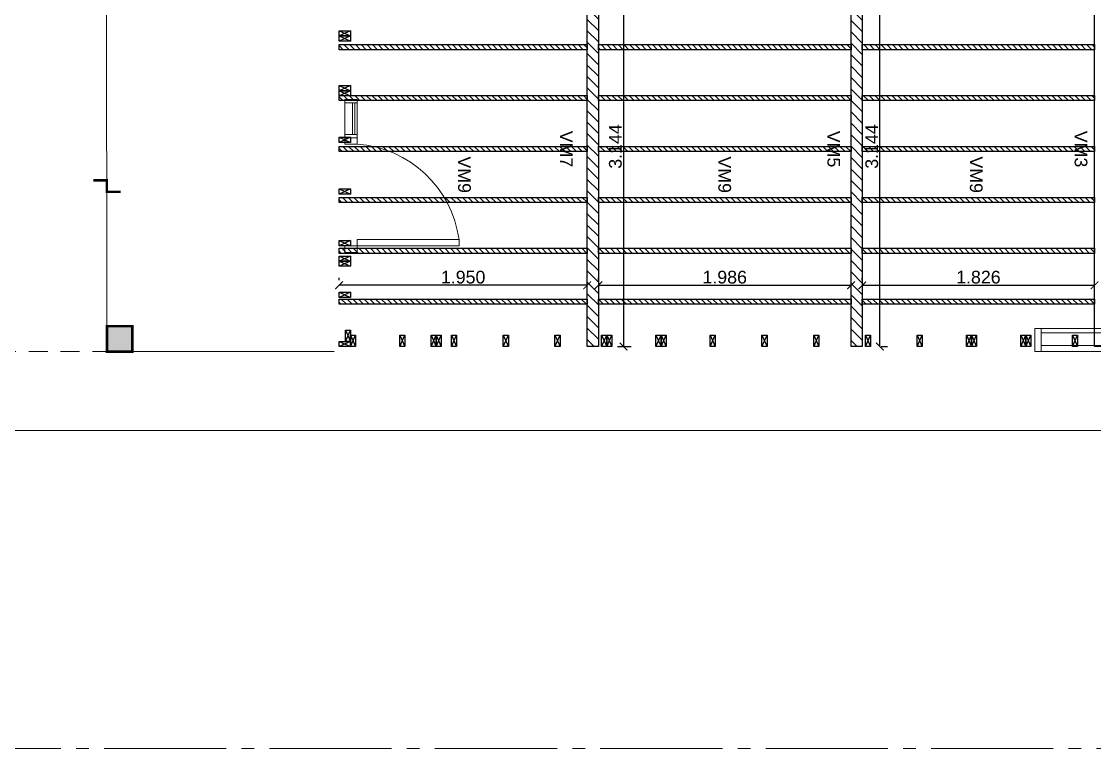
# Model space of a CAD drawing. Header units: millimetres. Extents: x 2924 to 6397, y 1555 to 1704.
# Drawn here: x 3217.87 to 3226.31, y 1555.58 to 1561.3 of the extents above; entities that cross this region are included whole.
import ezdxf

# ---------------------------------------------------------------- set-up
doc = ezdxf.new("R2010")
doc.units = ezdxf.units.MM
doc.header["$PDMODE"] = 35
for name, pattern in [('ACAD_ISO04W100', [30, 24, -3, 0, -3]), ('CONTINUA', [200, 100, 100]), ('DASHED', [0.75, 0.5, -0.25])]:
    doc.linetypes.add(name, pattern=pattern)
doc.layers.get('Defpoints').update_dxf_attribs({"color": 230})
for name, color, linetype in [('EJES', 8, 'Continuous'), ('P0- COLUMNAS HºAº', 7, 'Continuous'), ('P0-CARPINTERIAS', 7, 'Continuous'), ('P0-PANEL', 7, 'Continuous'), ('P0-PROYECCION', 7, 'Continuous'), ('P0-SOLADOS', 7, 'Continuous'), ('PT-MUROS', 7, 'Continuous')]:
    doc.layers.add(name, color=color, linetype=linetype)
doc.styles.add('Arial10', font='arial.ttf', dxfattribs={"height": 0.1})
doc.styles.get("Standard").update_dxf_attribs({"font": 'arial.ttf'})
doc.dimstyles.new('COTA-1-50', dxfattribs={"dimtxt": 0.1, "dimasz": 0.06, "dimexe": 0.06, "dimexo": 0.15, "dimgap": 0.0125, "dimtad": 1, "dimzin": 0, "dimdsep": 46, "dimtxsty": 'Arial10', "dimblk1": 'ARCHTICK', "dimblk2": 'ARCHTICK', "dimsah": 1, "dimcen": 0.09, "dimclrd": 7, "dimclre": 7, "dimclrt": 7, "dimazin": 0, "dimtfac": 1, "dimtofl": 0, "dimtmove": 2, "dimatfit": 3, "dimldrblk": 'ARCHTICK', "dimfxl": 1, "dimtolj": 1, "dimtzin": 0, "dimarcsym": 0})
pattern_1 = [(315, (1600.02386, 4649.00571), (0.0449012806, 0.0449012806), [])]

# ---------------------------------------------------------------- blocks, each defined once
blk = doc.blocks.new('A$Ce0bfc8d9')
at = {"color": 0, "const_width": 0.0003}
blk.add_lwpolyline([(0.09, 0), (0, 0), (0, 2.44), (0.09, 2.44)], close=True, dxfattribs=at)
at = {"color": 0}
for points in [[(0, 2.4), (0, 2.44), (0.09, 2.44), (0.09, 2.4), (0, 2.4), (0.09, 2.44), (0.09, 2.4), (0, 2.44)], [(0, 2.0133), (0, 2.0533), (0.09, 2.0533), (0.09, 2.0133), (0, 2.0133), (0.09, 2.0533), (0.09, 2.0133), (0, 2.0533)], [(0, 1.9733), (0, 2.0133), (0.09, 2.0133), (0.09, 1.9733), (0, 1.9733), (0.09, 2.0133), (0.09, 1.9733), (0, 2.0133)], [(0, 0.6733), (0, 0.7133), (0.09, 0.7133), (0.09, 0.6733), (0, 0.6733), (0.09, 0.7133), (0.09, 0.6733), (0, 0.7133)], [(0, 0.6333), (0, 0.6733), (0.09, 0.6733), (0.09, 0.6333), (0, 0.6333), (0.09, 0.6733), (0.09, 0.6333), (0, 0.6733)], [(0, 0.3867), (0, 0.4267), (0.09, 0.4267), (0.09, 0.3867), (0, 0.3867), (0.09, 0.4267), (0.09, 0.3867), (0, 0.4267)], [(0, 0), (0, 0.04), (0.09, 0.04), (0.09, 0), (0, 0), (0.09, 0.04), (0.09, 0), (0, 0.04)]]:
    blk.add_lwpolyline(points, dxfattribs=at)
at = {"color": 8}
for points in [[(0, 1.6067), (0, 1.6467), (0.09, 1.6467), (0.09, 1.6067), (0, 1.6067), (0.09, 1.6467), (0.09, 1.6067), (0, 1.6467)], [(0, 1.2), (0, 1.24), (0.09, 1.24), (0.09, 1.2), (0, 1.2), (0.09, 1.24), (0.09, 1.2), (0, 1.24)], [(0, 0.7933), (0, 0.8333), (0.09, 0.8333), (0.09, 0.7933), (0, 0.7933), (0.09, 0.8333), (0.09, 0.7933), (0, 0.8333)]]:
    blk.add_lwpolyline(points, dxfattribs=at)
blk = doc.blocks.new('A$Ce87a268d')
at = {"color": 0, "const_width": 0.0003}
blk.add_lwpolyline([(0.09, 0), (0, 0), (0, 2.44), (0.09, 2.44)], close=True, dxfattribs=at)
at = {"color": 0}
for points in [[(0, 2.4), (0, 2.44), (0.09, 2.44), (0.09, 2.4), (0, 2.4), (0.09, 2.44), (0.09, 2.4), (0, 2.44)], [(0, 2.0133), (0, 2.0533), (0.09, 2.0533), (0.09, 2.0133), (0, 2.0133), (0.09, 2.0533), (0.09, 2.0133), (0, 2.0533)], [(0, 1.6067), (0, 1.6467), (0.09, 1.6467), (0.09, 1.6067), (0, 1.6067), (0.09, 1.6467), (0.09, 1.6067), (0, 1.6467)], [(0, 1.2), (0, 1.24), (0.09, 1.24), (0.09, 1.2), (0, 1.2), (0.09, 1.24), (0.09, 1.2), (0, 1.24)], [(0, 0.7933), (0, 0.8333), (0.09, 0.8333), (0.09, 0.7933), (0, 0.7933), (0.09, 0.8333), (0.09, 0.7933), (0, 0.8333)], [(0, 0.3867), (0, 0.4267), (0.09, 0.4267), (0.09, 0.3867), (0, 0.3867), (0.09, 0.4267), (0.09, 0.3867), (0, 0.4267)], [(0, 0), (0, 0.04), (0.09, 0.04), (0.09, 0), (0, 0), (0.09, 0.04), (0.09, 0), (0, 0.04)]]:
    blk.add_lwpolyline(points, dxfattribs=at)
blk = doc.blocks.new('A$Cebfddf67')
at = {"color": 0, "const_width": 0.0003}
blk.add_lwpolyline([(0.09, 0), (0, 0), (0, 2.44), (0.09, 2.44)], close=True, dxfattribs=at)
at = {"color": 0}
for points in [[(0, 2.4), (0, 2.44), (0.09, 2.44), (0.09, 2.4), (0, 2.4), (0.09, 2.44), (0.09, 2.4), (0, 2.44)], [(0, 2.0133), (0, 2.0533), (0.09, 2.0533), (0.09, 2.0133), (0, 2.0133), (0.09, 2.0533), (0.09, 2.0133), (0, 2.0533)], [(0, 1.7667), (0, 1.8067), (0.09, 1.8067), (0.09, 1.7667), (0, 1.7667), (0.09, 1.8067), (0.09, 1.7667), (0, 1.8067)], [(0, 1.7267), (0, 1.7667), (0.09, 1.7667), (0.09, 1.7267), (0, 1.7267), (0.09, 1.7667), (0.09, 1.7267), (0, 1.7667)], [(0, 0.4267), (0, 0.4667), (0.09, 0.4667), (0.09, 0.4267), (0, 0.4267), (0.09, 0.4667), (0.09, 0.4267), (0, 0.4667)], [(0, 0.3867), (0, 0.4267), (0.09, 0.4267), (0.09, 0.3867), (0, 0.3867), (0.09, 0.4267), (0.09, 0.3867), (0, 0.4267)], [(0, 0), (0, 0.04), (0.09, 0.04), (0.09, 0), (0, 0), (0.09, 0.04), (0.09, 0), (0, 0.04)]]:
    blk.add_lwpolyline(points, dxfattribs=at)
at = {"color": 8}
for points in [[(0, 1.6067), (0, 1.6467), (0.09, 1.6467), (0.09, 1.6067), (0, 1.6067), (0.09, 1.6467), (0.09, 1.6067), (0, 1.6467)], [(0, 1.2), (0, 1.24), (0.09, 1.24), (0.09, 1.2), (0, 1.2), (0.09, 1.24), (0.09, 1.2), (0, 1.24)], [(0, 0.7933), (0, 0.8333), (0.09, 0.8333), (0.09, 0.7933), (0, 0.7933), (0.09, 0.8333), (0.09, 0.7933), (0, 0.8333)]]:
    blk.add_lwpolyline(points, dxfattribs=at)
blk = doc.blocks.new('A$C7a4a4ba2')
at = {"color": 0, "const_width": 0.0003}
blk.add_lwpolyline([(-0.004, 0.09), (2.436, 0.09), (2.436, 0), (-0.004, 0)], close=True, dxfattribs=at)
at = {"color": 0}
for points in [[(-0.004, 0.09), (0.036, 0.09), (0.036, 0), (-0.004, 0), (-0.004, 0.09), (0.036, 0), (-0.004, 0), (0.036, 0.09)], [(0.386, 0.09), (0.426, 0.09), (0.426, 0), (0.386, 0), (0.386, 0.09), (0.426, 0), (0.386, 0), (0.426, 0.09)], [(0.426, 0.09), (0.466, 0.09), (0.466, 0), (0.426, 0), (0.426, 0.09), (0.466, 0), (0.426, 0), (0.466, 0.09)], [(1.7253, 0.09), (1.7653, 0.09), (1.7653, 0), (1.7253, 0), (1.7253, 0.09), (1.7653, 0), (1.7253, 0), (1.7653, 0.09)], [(1.7653, 0.09), (1.8053, 0.09), (1.8053, 0), (1.7653, 0), (1.7653, 0.09), (1.8053, 0), (1.7653, 0), (1.8053, 0.09)], [(2.01, 0.09), (2.05, 0.09), (2.05, 0), (2.01, 0), (2.01, 0.09), (2.05, 0), (2.01, 0), (2.05, 0.09)], [(2.306, 0.05), (2.306, 0.09), (2.396, 0.09), (2.396, 0.05), (2.306, 0.05), (2.396, 0.09), (2.396, 0.05), (2.306, 0.09)], [(2.396, 0.09), (2.436, 0.09), (2.436, 0), (2.396, 0), (2.396, 0.09), (2.436, 0), (2.396, 0), (2.436, 0.09)]]:
    blk.add_lwpolyline(points, dxfattribs=at)
at = {"color": 8}
for points in [[(0.792, 0.09), (0.832, 0.09), (0.832, 0), (0.792, 0), (0.792, 0.09), (0.832, 0), (0.792, 0), (0.832, 0.09)], [(1.198, 0.09), (1.238, 0.09), (1.238, 0), (1.198, 0), (1.198, 0.09), (1.238, 0), (1.198, 0), (1.238, 0.09)], [(1.604, 0.09), (1.644, 0.09), (1.644, 0), (1.604, 0), (1.604, 0.09), (1.644, 0), (1.604, 0), (1.644, 0.09)]]:
    blk.add_lwpolyline(points, dxfattribs=at)
blk = doc.blocks.new('A$C5d8a38c0')
at = {"color": 0, "const_width": 0.0003}
blk.add_lwpolyline([(0, 0.0904), (0.71, 0.0904), (0.71, 0.0004), (0, 0.0004)], close=True, dxfattribs=at)
at = {"color": 0}
for points in [[(0, 0.0904), (0.04, 0.0904), (0.04, 0.0004), (0, 0.0004), (0, 0.0904), (0.04, 0.0004), (0, 0.0004), (0.04, 0.0904)], [(0.284, 0.0904), (0.324, 0.0904), (0.324, 0.0004), (0.284, 0.0004), (0.284, 0.0904), (0.324, 0.0004), (0.284, 0.0004), (0.324, 0.0904)], [(0.67, 0.0904), (0.71, 0.0904), (0.71, 0.0004), (0.67, 0.0004), (0.67, 0.0904), (0.71, 0.0004), (0.67, 0.0004), (0.71, 0.0904)]]:
    blk.add_lwpolyline(points, dxfattribs=at)
blk = doc.blocks.new('_ARCHTICK')
at = {"color": 0, "linetype": 'ByBlock', "const_width": 0.15}
blk.add_lwpolyline([(-0.5, -0.5), (0.5, 0.5)], dxfattribs=at)
blk = doc.blocks.new('*D358')
at = {"layer": 'Defpoints', "color": 0, "transparency": 16777216}
for p in [(3222.4077, 1561.8852), (3222.4077, 1558.7412), (3222.6052, 1558.7412)]:
    blk.add_point(p, dxfattribs=at)
at = {"layer": 'PT-MUROS', "color": 7, "lineweight": -2, "transparency": 16777216}
for p, q in [((3222.5577, 1561.8852), (3222.6652, 1561.8852)), ((3222.6052, 1561.8852), (3222.6052, 1558.7412)), ((3222.5577, 1558.7412), (3222.6652, 1558.7412))]:
    blk.add_line(p, q, dxfattribs=at)
at = {"layer": 'PT-MUROS', "color": 7, "lineweight": -2, "transparency": 16777216, "xscale": 0.06, "yscale": 0.06, "zscale": 0.06}
for p, rotation in [((3222.6052, 1561.8852), 90), ((3222.6052, 1558.7412), 270)]:
    blk.add_blockref('_ARCHTICK', p, dxfattribs=dict(at, rotation=rotation))
at = {"layer": 'PT-MUROS', "color": 7, "transparency": 16777216, "insert": (3222.5416, 1560.3132), "char_height": 0.1, "attachment_point": 5, "rotation": 90, "style": 'Arial10'}
blk.add_mtext('\\A1;3.144', dxfattribs=at)
blk = doc.blocks.new('*D359')
at = {"layer": 'Defpoints', "color": 0, "transparency": 16777216}
for p in [(3220.37, 1559.2224), (3220.37, 1559.1131), (3222.3197, 1559.1131)]:
    blk.add_point(p, dxfattribs=at)
at = {"layer": 'PT-MUROS', "color": 7, "lineweight": -2, "transparency": 16777216}
for p, q in [((3220.37, 1559.2631), (3220.37, 1559.2824)), ((3222.3197, 1559.2631), (3222.3197, 1559.2824)), ((3222.3197, 1559.2224), (3220.37, 1559.2224))]:
    blk.add_line(p, q, dxfattribs=at)
at = {"layer": 'PT-MUROS', "color": 7, "lineweight": -2, "transparency": 16777216, "xscale": 0.06, "yscale": 0.06, "zscale": 0.06, "rotation": 180}
blk.add_blockref('_ARCHTICK', (3220.37, 1559.2224), dxfattribs=at)
at = {"layer": 'PT-MUROS', "color": 7, "lineweight": -2, "transparency": 16777216, "xscale": 0.06, "yscale": 0.06, "zscale": 0.06}
blk.add_blockref('_ARCHTICK', (3222.3197, 1559.2224), dxfattribs=at)
at = {"layer": 'PT-MUROS', "color": 7, "transparency": 16777216, "insert": (3221.3449, 1559.286), "char_height": 0.1, "attachment_point": 5, "style": 'Arial10'}
blk.add_mtext('\\A1;1.950', dxfattribs=at)
blk = doc.blocks.new('*D360')
at = {"layer": 'Defpoints', "color": 0, "transparency": 16777216}
for p in [(3224.3935, 1559.2224), (3222.4077, 1559.1132), (3224.3935, 1559.1132)]:
    blk.add_point(p, dxfattribs=at)
at = {"layer": 'PT-MUROS', "color": 7, "lineweight": -2, "transparency": 16777216}
for p, q in [((3222.4077, 1559.2632), (3222.4077, 1559.2824)), ((3224.3935, 1559.2632), (3224.3935, 1559.2824)), ((3222.4077, 1559.2224), (3224.3935, 1559.2224))]:
    blk.add_line(p, q, dxfattribs=at)
at = {"layer": 'PT-MUROS', "color": 7, "lineweight": -2, "transparency": 16777216, "xscale": 0.06, "yscale": 0.06, "zscale": 0.06, "rotation": 180}
blk.add_blockref('_ARCHTICK', (3222.4077, 1559.2224), dxfattribs=at)
at = {"layer": 'PT-MUROS', "color": 7, "lineweight": -2, "transparency": 16777216, "xscale": 0.06, "yscale": 0.06, "zscale": 0.06}
blk.add_blockref('_ARCHTICK', (3224.3935, 1559.2224), dxfattribs=at)
at = {"layer": 'PT-MUROS', "color": 7, "transparency": 16777216, "insert": (3223.4006, 1559.286), "char_height": 0.1, "attachment_point": 5, "style": 'Arial10'}
blk.add_mtext('\\A1;1.986', dxfattribs=at)
blk = doc.blocks.new('*D361')
at = {"layer": 'Defpoints', "color": 0, "transparency": 16777216}
for p in [(3226.3072, 1559.2224), (3224.4815, 1559.1132), (3226.3072, 1559.1132)]:
    blk.add_point(p, dxfattribs=at)
at = {"layer": 'PT-MUROS', "color": 7, "lineweight": -2, "transparency": 16777216}
for p, q in [((3224.4815, 1559.2632), (3224.4815, 1559.2824)), ((3226.3072, 1559.2632), (3226.3072, 1559.2824)), ((3224.4815, 1559.2224), (3226.3072, 1559.2224))]:
    blk.add_line(p, q, dxfattribs=at)
at = {"layer": 'PT-MUROS', "color": 7, "lineweight": -2, "transparency": 16777216, "xscale": 0.06, "yscale": 0.06, "zscale": 0.06, "rotation": 180}
blk.add_blockref('_ARCHTICK', (3224.4815, 1559.2224), dxfattribs=at)
at = {"layer": 'PT-MUROS', "color": 7, "lineweight": -2, "transparency": 16777216, "xscale": 0.06, "yscale": 0.06, "zscale": 0.06}
blk.add_blockref('_ARCHTICK', (3226.3072, 1559.2224), dxfattribs=at)
at = {"layer": 'PT-MUROS', "color": 7, "transparency": 16777216, "insert": (3225.3944, 1559.286), "char_height": 0.1, "attachment_point": 5, "style": 'Arial10'}
blk.add_mtext('\\A1;1.826', dxfattribs=at)
blk = doc.blocks.new('*D365')
at = {"layer": 'Defpoints', "color": 0, "transparency": 16777216}
for p in [(3224.4815, 1561.8852), (3224.6202, 1561.8852), (3224.4815, 1558.7413)]:
    blk.add_point(p, dxfattribs=at)
at = {"layer": 'PT-MUROS', "color": 7, "lineweight": -2, "transparency": 16777216}
for p, q in [((3224.6202, 1558.7413), (3224.6202, 1561.8852)), ((3224.6315, 1561.8852), (3224.6802, 1561.8852)), ((3224.6315, 1558.7413), (3224.6802, 1558.7413))]:
    blk.add_line(p, q, dxfattribs=at)
at = {"layer": 'PT-MUROS', "color": 7, "lineweight": -2, "transparency": 16777216, "xscale": 0.06, "yscale": 0.06, "zscale": 0.06}
for p, rotation in [((3224.6202, 1561.8852), 90), ((3224.6202, 1558.7413), 270)]:
    blk.add_blockref('_ARCHTICK', p, dxfattribs=dict(at, rotation=rotation))
at = {"layer": 'PT-MUROS', "color": 7, "transparency": 16777216, "insert": (3224.5566, 1560.3132), "char_height": 0.1, "attachment_point": 5, "rotation": 90, "style": 'Arial10'}
blk.add_mtext('\\A1;3.144', dxfattribs=at)

msp = doc.modelspace()

# ---------------------------------------------------------------- hatches: boundary and pattern name
at = {"layer": 'P0- COLUMNAS HºAº', "lineweight": 0}
h = msp.add_hatch(color=8, dxfattribs=at)
h.dxf.hatch_style = 1
h.paths.add_polyline_path([(3218.7455, 1558.9018), (3218.7455, 1558.7018), (3218.5455, 1558.7018), (3218.5455, 1558.9018)])
at = {"layer": 'PT-MUROS'}
h = msp.add_hatch(dxfattribs=at)
h.set_pattern_fill('ANSI31', color=4, scale=0.01, angle=-90)
h.set_pattern_definition([(315, (1600.023862, 4649.005712), (0.0224506403, 0.0224506403), [])])
h.paths.add_polyline_path([(3228.345, 1559.1132), (3228.345, 1559.0732), (3226.3952, 1559.0732), (3226.3952, 1559.1132)])
h.paths.add_polyline_path([(3228.345, 1559.5132), (3228.345, 1559.4732), (3226.3952, 1559.4732), (3226.3952, 1559.5132)])
h.paths.add_polyline_path([(3228.345, 1559.9132), (3228.345, 1559.8732), (3226.3952, 1559.8732), (3226.3952, 1559.9132)])
h.paths.add_polyline_path([(3228.345, 1560.3132), (3228.345, 1560.2732), (3226.3952, 1560.2732), (3226.3952, 1560.3132)])
h.paths.add_polyline_path([(3228.345, 1560.7132), (3228.345, 1560.6732), (3226.3952, 1560.6732), (3226.3952, 1560.7132)])
h.paths.add_polyline_path([(3228.345, 1561.1132), (3228.345, 1561.0732), (3226.3952, 1561.0732), (3226.3952, 1561.1132)])
h.paths.add_polyline_path([(3228.345, 1561.5132), (3228.345, 1561.4732), (3226.3952, 1561.4732), (3226.3952, 1561.5132)])
h.paths.add_polyline_path([(3228.345, 1563.6012), (3228.345, 1563.5612), (3226.3952, 1563.5612), (3226.3952, 1563.6012)])
h.paths.add_polyline_path([(3228.345, 1563.2012), (3228.345, 1563.1612), (3226.3952, 1563.1612), (3226.3952, 1563.2012)])
h.paths.add_polyline_path([(3228.345, 1562.8012), (3228.345, 1562.7612), (3226.3952, 1562.7612), (3226.3952, 1562.8012)])
h.paths.add_polyline_path([(3228.345, 1562.4012), (3228.345, 1562.3612), (3226.3952, 1562.3612), (3226.3952, 1562.4012)])
h.paths.add_polyline_path([(3228.345, 1565.2012), (3228.345, 1565.1612), (3226.3952, 1565.1612), (3226.3952, 1565.2012)])
h.paths.add_polyline_path([(3228.345, 1564.8012), (3228.345, 1564.7612), (3226.3952, 1564.7612), (3226.3952, 1564.8012)])
h.paths.add_polyline_path([(3228.345, 1564.4012), (3228.345, 1564.3612), (3226.3952, 1564.3612), (3226.3952, 1564.4012)])
h.paths.add_polyline_path([(3228.345, 1564.0012), (3228.345, 1563.9612), (3226.3952, 1563.9612), (3226.3952, 1564.0012)])
h.paths.add_polyline_path([(3228.345, 1565.4336), (3228.345, 1565.3936), (3226.3952, 1565.3936), (3226.3952, 1565.4336)])
h.paths.add_polyline_path([(3226.3072, 1564.8012), (3226.3072, 1564.7612), (3224.4815, 1564.7612), (3224.4815, 1564.8012)])
h.paths.add_polyline_path([(3226.3072, 1564.4012), (3226.3072, 1564.3612), (3224.4815, 1564.3612), (3224.4815, 1564.4012)])
h.paths.add_polyline_path([(3226.3072, 1564.0012), (3226.3072, 1563.9612), (3224.4815, 1563.9612), (3224.4815, 1564.0012)])
h.paths.add_polyline_path([(3226.3072, 1563.6012), (3226.3072, 1563.5612), (3224.4815, 1563.5612), (3224.4815, 1563.6012)])
h.paths.add_polyline_path([(3226.3072, 1563.2012), (3226.3072, 1563.1612), (3224.4815, 1563.1612), (3224.4815, 1563.2012)])
h.paths.add_polyline_path([(3226.3072, 1562.8012), (3226.3072, 1562.7612), (3224.4815, 1562.7612), (3224.4815, 1562.8012)])
h.paths.add_polyline_path([(3226.3072, 1562.4012), (3226.3072, 1562.3612), (3224.4815, 1562.3612), (3224.4815, 1562.4012)])
h.paths.add_polyline_path([(3226.3072, 1565.4336), (3226.3072, 1565.3936), (3224.4815, 1565.3936), (3224.4815, 1565.4336)])
h.paths.add_polyline_path([(3226.3072, 1565.2012), (3226.3072, 1565.1612), (3224.4815, 1565.1612), (3224.4815, 1565.2012)])
h.paths.add_polyline_path([(3224.3935, 1563.6012), (3224.3935, 1563.5612), (3222.4077, 1563.5612), (3222.4077, 1563.6012)])
h.paths.add_polyline_path([(3224.3935, 1563.2012), (3224.3935, 1563.1612), (3222.4077, 1563.1612), (3222.4077, 1563.2012)])
h.paths.add_polyline_path([(3224.3935, 1562.8012), (3224.3935, 1562.7612), (3222.4077, 1562.7612), (3222.4077, 1562.8012)])
h.paths.add_polyline_path([(3224.3935, 1562.4012), (3224.3935, 1562.3612), (3222.4077, 1562.3612), (3222.4077, 1562.4012)])
h.paths.add_polyline_path([(3224.3935, 1564.4012), (3224.3935, 1564.3612), (3222.2, 1564.3612), (3222.2, 1564.4012)])
h.paths.add_polyline_path([(3224.3935, 1564.0012), (3224.3935, 1563.9612), (3222.2, 1563.9612), (3222.2, 1564.0012)])
h.paths.add_polyline_path([(3224.3935, 1565.4336), (3224.3935, 1565.3936), (3222.2, 1565.3935), (3222.2, 1565.4335)])
h.paths.add_polyline_path([(3224.3935, 1565.2012), (3224.3935, 1565.1612), (3222.2, 1565.1612), (3222.2, 1565.2012)])
h.paths.add_polyline_path([(3224.3935, 1564.8012), (3224.3935, 1564.7612), (3222.2, 1564.7612), (3222.2, 1564.8012)])
h.paths.add_polyline_path([(3222.3197, 1562.4011), (3222.3197, 1562.3611), (3221.1755, 1562.3611), (3221.1755, 1562.4011)])
h.paths.add_polyline_path([(3222.3197, 1563.6011), (3222.3197, 1563.5611), (3221.1755, 1563.5611), (3221.1755, 1563.6011)])
h.paths.add_polyline_path([(3222.3197, 1563.2011), (3222.3197, 1563.1611), (3221.1755, 1563.1611), (3221.1755, 1563.2011)])
h.paths.add_polyline_path([(3222.3197, 1562.8011), (3222.3197, 1562.7611), (3221.1755, 1562.7611), (3221.1755, 1562.8011)])
h.paths.add_polyline_path([(3222.3197, 1563.7838), (3222.3197, 1563.7438), (3221.1755, 1563.7438), (3221.1755, 1563.7838)])
h.paths.add_polyline_path([(3222.3197, 1560.3131), (3222.3197, 1560.2731), (3220.37, 1560.2731), (3220.37, 1560.3131)])
h.paths.add_polyline_path([(3222.3197, 1560.7131), (3222.3197, 1560.6731), (3220.37, 1560.6731), (3220.37, 1560.7131)])
h.paths.add_polyline_path([(3222.3197, 1561.1131), (3222.3197, 1561.0731), (3220.37, 1561.0731), (3220.37, 1561.1131)])
h.paths.add_polyline_path([(3222.3197, 1561.5131), (3222.3197, 1561.4731), (3220.37, 1561.4731), (3220.37, 1561.5131)])
h.paths.add_polyline_path([(3222.3197, 1559.5131), (3222.3197, 1559.4731), (3220.37, 1559.4731), (3220.37, 1559.5131)])
h.paths.add_polyline_path([(3222.3197, 1559.9131), (3222.3197, 1559.8731), (3220.37, 1559.8731), (3220.37, 1559.9131)])
h.paths.add_polyline_path([(3222.3197, 1559.1131), (3222.3197, 1559.0731), (3220.37, 1559.0731), (3220.37, 1559.1131)])
h.paths.add_polyline_path([(3224.3935, 1559.1132), (3224.3935, 1559.0732), (3222.4077, 1559.0732), (3222.4077, 1559.1132)])
h.paths.add_polyline_path([(3224.3934, 1561.5132), (3224.3934, 1561.4732), (3222.4077, 1561.4732), (3222.4077, 1561.5132)])
h.paths.add_polyline_path([(3224.3935, 1561.1132), (3224.3935, 1561.0732), (3222.4077, 1561.0732), (3222.4077, 1561.1132)])
h.paths.add_polyline_path([(3224.3935, 1560.7132), (3224.3935, 1560.6732), (3222.4077, 1560.6732), (3222.4077, 1560.7132)])
h.paths.add_polyline_path([(3224.3935, 1560.3132), (3224.3935, 1560.2732), (3222.4077, 1560.2732), (3222.4077, 1560.3132)])
h.paths.add_polyline_path([(3224.3935, 1559.9132), (3224.3935, 1559.8732), (3222.4077, 1559.8732), (3222.4077, 1559.9132)])
h.paths.add_polyline_path([(3224.3935, 1559.5132), (3224.3935, 1559.4732), (3222.4077, 1559.4732), (3222.4077, 1559.5132)])
h.paths.add_polyline_path([(3226.3072, 1559.1132), (3226.3072, 1559.0732), (3224.4815, 1559.0732), (3224.4815, 1559.1132)])
h.paths.add_polyline_path([(3226.3072, 1561.5132), (3226.3072, 1561.4732), (3224.4815, 1561.4732), (3224.4815, 1561.5132)])
h.paths.add_polyline_path([(3226.3072, 1561.1132), (3226.3072, 1561.0732), (3224.4815, 1561.0732), (3224.4815, 1561.1132)])
h.paths.add_polyline_path([(3226.3072, 1560.7132), (3226.3072, 1560.6732), (3224.4815, 1560.6732), (3224.4815, 1560.7132)])
h.paths.add_polyline_path([(3226.3072, 1560.3132), (3226.3072, 1560.2732), (3224.4815, 1560.2732), (3224.4815, 1560.3132)])
h.paths.add_polyline_path([(3226.3072, 1559.9132), (3226.3072, 1559.8732), (3224.4815, 1559.8732), (3224.4815, 1559.9132)])
h.paths.add_polyline_path([(3226.3072, 1559.5132), (3226.3072, 1559.4732), (3224.4815, 1559.4732), (3224.4815, 1559.5132)])
h = msp.add_hatch(dxfattribs=at)
h.set_pattern_fill('ANSI31', color=3, scale=0.02, angle=-90)
h.set_pattern_definition(pattern_1)
h.paths.add_polyline_path([(3222.4077, 1561.8852), (3222.4077, 1558.7413), (3222.3197, 1558.7413), (3222.3197, 1561.8852)])
h = msp.add_hatch(dxfattribs=at)
h.set_pattern_fill('ANSI31', color=3, scale=0.02, angle=-90)
h.set_pattern_definition(pattern_1)
h.paths.add_polyline_path([(3224.4815, 1561.8852), (3224.4815, 1558.7413), (3224.3935, 1558.7413), (3224.3935, 1561.8852)])

# ---------------------------------------------------------------- linework, layer by layer
at = {"layer": 'EJES', "color": 8, "linetype": 'ACAD_ISO04W100', "lineweight": 0, "ltscale": 0.04}
msp.add_lwpolyline([(3244.183, 1555.5836), (3211.8517, 1555.5836)], dxfattribs=at)
at = {"layer": 'P0- COLUMNAS HºAº', "color": 8, "lineweight": 0, "const_width": 0.02}
msp.add_lwpolyline([(3218.7455, 1558.9018), (3218.7455, 1558.7018), (3218.5455, 1558.7018), (3218.5455, 1558.9018)], close=True, dxfattribs=at)
at = {"layer": 'P0-CARPINTERIAS', "color": 8, "linetype": 'CONTINUA', "lineweight": 0}
for points in [[(3220.4154, 1560.3813), (3220.4154, 1560.6813), (3220.5125, 1560.6813), (3220.5125, 1560.3813), (3220.4154, 1560.3813), (3220.4154, 1560.4063), (3220.5125, 1560.4063), (3220.5125, 1560.6563), (3220.4154, 1560.6563), (3220.4761, 1560.6563), (3220.4761, 1560.4063), (3220.4939, 1560.4063), (3220.4939, 1560.6563)], [(3225.8367, 1558.7019), (3227.0367, 1558.7019), (3227.0367, 1558.8839), (3225.8367, 1558.8839), (3225.8367, 1558.7019), (3225.8867, 1558.7019), (3225.8867, 1558.8839), (3226.9867, 1558.8839), (3226.9867, 1558.7019), (3226.9867, 1558.7499), (3225.8867, 1558.7499), (3225.8867, 1558.8499), (3226.9867, 1558.8499)]]:
    msp.add_lwpolyline(points, dxfattribs=at)
msp.add_lwpolyline([(3221.3125, 1559.5811), (3221.3125, 1559.5313), (3220.4146, 1559.5313), (3220.4146, 1559.4813), (3220.5125, 1559.4813), (3220.5125, 1559.5813), (3221.3125, 1559.5811, 0.356492), (3220.5125, 1560.3313), (3220.4146, 1560.3313), (3220.4146, 1560.3813), (3220.5125, 1560.3813), (3220.5125, 1560.3313)], format="xyb", dxfattribs=at)
at = {"layer": 'P0-PROYECCION', "color": 8, "linetype": 'DASHED', "lineweight": 0, "ltscale": 0.3}
msp.add_lwpolyline([(3220.3305, 1558.7018), (3212.5455, 1558.7018), (3212.5455, 1558.7018), (3212.5455, 1565.434)], dxfattribs=at)
at = {"layer": 'P0-SOLADOS', "color": 8, "lineweight": 0}
for points in [[(3231.057, 1565.5835), (3231.2345, 1565.5836), (3231.2345, 1558.0828), (3214.1955, 1558.0828), (3214.1955, 1555.5836)], [(3220.3305, 1558.7018), (3218.5455, 1558.7018), (3218.5416, 1561.8496)]]:
    msp.add_lwpolyline(points, dxfattribs=at)
at = {"layer": 'P0-SOLADOS', "color": 8, "lineweight": 0, "const_width": 0.02}
msp.add_lwpolyline([(3218.4389, 1560.0476), (3218.5445, 1560.0476), (3218.5445, 1559.9565), (3218.6539, 1559.9565)], dxfattribs=at)
at = {"layer": 'PT-MUROS', "color": 3}
for points in [[(3222.4077, 1561.8852), (3222.4077, 1558.7413), (3222.3197, 1558.7413), (3222.3197, 1561.8852)], [(3224.4815, 1561.8852), (3224.4815, 1558.7413), (3224.3935, 1558.7413), (3224.3935, 1561.8852)], [(3226.3952, 1561.8852), (3226.3952, 1558.7413), (3226.3072, 1558.7413), (3226.3072, 1561.8852)]]:
    msp.add_lwpolyline(points, close=True, dxfattribs=at)
at = {"layer": 'PT-MUROS', "color": 4}
for points in [[(3222.3197, 1561.1131), (3222.3197, 1561.0731), (3220.37, 1561.0731), (3220.37, 1561.1131)], [(3224.3934, 1561.1132), (3224.3934, 1561.0732), (3222.4077, 1561.0732), (3222.4077, 1561.1132)], [(3226.3072, 1561.1132), (3226.3072, 1561.0732), (3224.4815, 1561.0732), (3224.4815, 1561.1132)], [(3222.3197, 1560.7131), (3222.3197, 1560.6731), (3220.37, 1560.6731), (3220.37, 1560.7131)], [(3224.3935, 1560.7132), (3224.3935, 1560.6732), (3222.4077, 1560.6732), (3222.4077, 1560.7132)], [(3226.3072, 1560.7132), (3226.3072, 1560.6732), (3224.4815, 1560.6732), (3224.4815, 1560.7132)], [(3222.3197, 1560.3131), (3222.3197, 1560.2731), (3220.37, 1560.2731), (3220.37, 1560.3131)], [(3224.3935, 1560.3132), (3224.3935, 1560.2732), (3222.4077, 1560.2732), (3222.4077, 1560.3132)], [(3226.3072, 1560.3132), (3226.3072, 1560.2732), (3224.4815, 1560.2732), (3224.4815, 1560.3132)], [(3222.3197, 1559.9131), (3222.3197, 1559.8731), (3220.37, 1559.8731), (3220.37, 1559.9131)], [(3224.3935, 1559.9132), (3224.3935, 1559.8732), (3222.4077, 1559.8732), (3222.4077, 1559.9132)], [(3226.3072, 1559.9132), (3226.3072, 1559.8732), (3224.4815, 1559.8732), (3224.4815, 1559.9132)], [(3222.3197, 1559.5131), (3222.3197, 1559.4731), (3220.37, 1559.4731), (3220.37, 1559.5131)], [(3224.3935, 1559.5132), (3224.3935, 1559.4732), (3222.4077, 1559.4732), (3222.4077, 1559.5132)], [(3226.3072, 1559.5132), (3226.3072, 1559.4732), (3224.4815, 1559.4732), (3224.4815, 1559.5132)], [(3222.3197, 1559.1131), (3222.3197, 1559.0731), (3220.37, 1559.0731), (3220.37, 1559.1131)], [(3224.3935, 1559.1132), (3224.3935, 1559.0732), (3222.4077, 1559.0732), (3222.4077, 1559.1132)], [(3226.3072, 1559.1132), (3226.3072, 1559.0732), (3224.4815, 1559.0732), (3224.4815, 1559.1132)]]:
    msp.add_lwpolyline(points, close=True, dxfattribs=at)

# ---------------------------------------------------------------- block references
at = {"layer": 'P0-PANEL', "color": 8, "lineweight": 0, "rotation": 270}
for name, p in [('A$C5d8a38c0', (3220.3696, 1561.8913)), ('A$C7a4a4ba2', (3220.37, 1561.1773)), ('A$Ce0bfc8d9', (3220.46, 1558.8313)), ('A$Ce87a268d', (3222.9, 1558.8313)), ('A$Cebfddf67', (3225.34, 1558.8313))]:
    msp.add_blockref(name, p, dxfattribs=at)

# ---------------------------------------------------------------- texts
at = {"layer": 'PT-MUROS', "color": 3, "char_height": 0.1, "attachment_point": 1, "rotation": 270}
for s, insert in [('VM7', (3222.2067, 1560.4366)), ('VM5', (3224.3078, 1560.4366)), ('VM3', (3226.2508, 1560.4366))]:
    msp.add_mtext_dynamic_manual_height_columns(s, width=0.668175, gutter_width=12.5, heights=[0], dxfattribs=dict(at, insert=insert))
at = {"layer": 'PT-MUROS', "color": 4, "char_height": 0.1, "attachment_point": 1, "rotation": 270}
for insert in [(3221.4049, 1560.2352), (3223.4503, 1560.2352), (3225.4276, 1560.2352)]:
    msp.add_mtext_dynamic_manual_height_columns('VM9', width=0.308735, gutter_width=12.5, heights=[0], dxfattribs=dict(at, insert=insert))

# ---------------------------------------------------------------- dimensions: what is measured, and where the dimension line sits
at = {"layer": 'PT-MUROS'}
for base, p1, p2, picture, middle in [((3222.6052, 1558.7412), (3222.4077, 1561.8852), (3222.4077, 1558.7412), '*D358', (3222.5416, 1560.3132)), ((3224.6202, 1561.8852), (3224.4815, 1558.7413), (3224.4815, 1561.8852), '*D365', (3224.5566, 1560.3132))]:
    dim = msp.add_linear_dim(base=base, p1=p1, p2=p2, angle=270, dimstyle='COTA-1-50', override={"dimdec": 3, "dimfxl": 0.2, "dimarcsym": 1}, dxfattribs=at)
    dim.commit()
    dim.dimension.update_dxf_attribs({"geometry": picture, "text_midpoint": middle})
for base, p1, p2, picture, middle in [((3220.37, 1559.2224), (3222.3197, 1559.1131), (3220.37, 1559.1131), '*D359', (3221.3449, 1559.286)), ((3224.3935, 1559.2224), (3222.4077, 1559.1132), (3224.3935, 1559.1132), '*D360', (3223.4006, 1559.286)), ((3226.3072, 1559.2224), (3224.4815, 1559.1132), (3226.3072, 1559.1132), '*D361', (3225.3944, 1559.286))]:
    dim = msp.add_linear_dim(base=base, p1=p1, p2=p2, dimstyle='COTA-1-50', override={"dimdec": 3, "dimfxl": 0.2, "dimarcsym": 1}, dxfattribs=at)
    dim.commit()
    dim.dimension.update_dxf_attribs({"geometry": picture, "text_midpoint": middle})

doc.saveas('drawing.dxf')
